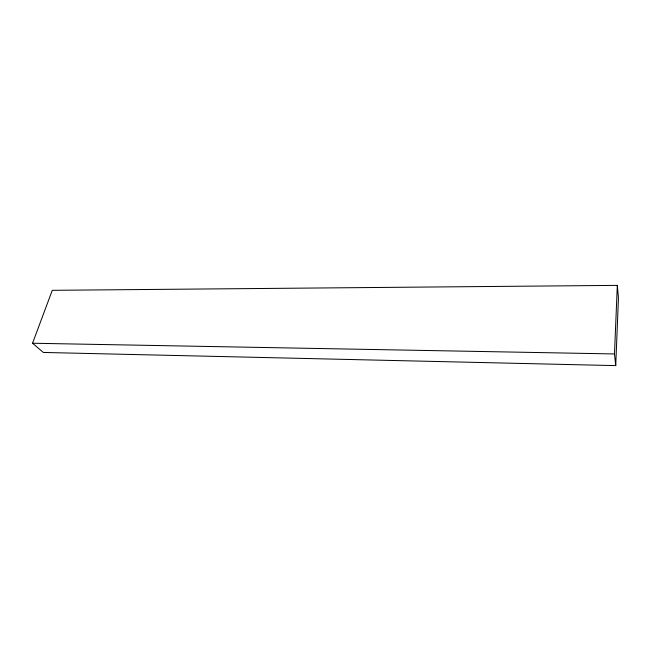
<?xml version="1.0" encoding="UTF-8"?>
<svg xmlns="http://www.w3.org/2000/svg" width="651" height="651" viewBox="0 0 651 651"><rect width="100%" height="100%" fill="white"/><g stroke="black" fill="none" stroke-linecap="round" stroke-linejoin="round"><path stroke-width="0.98" d="M615.724 365.618L614.479 353.949L617.319 285.382L52.275 290.322L32.55 343.24L43.316 352.443L615.724 365.618L618.45 298.044L617.319 285.382M32.55 343.24L614.479 353.949"/></g></svg>
